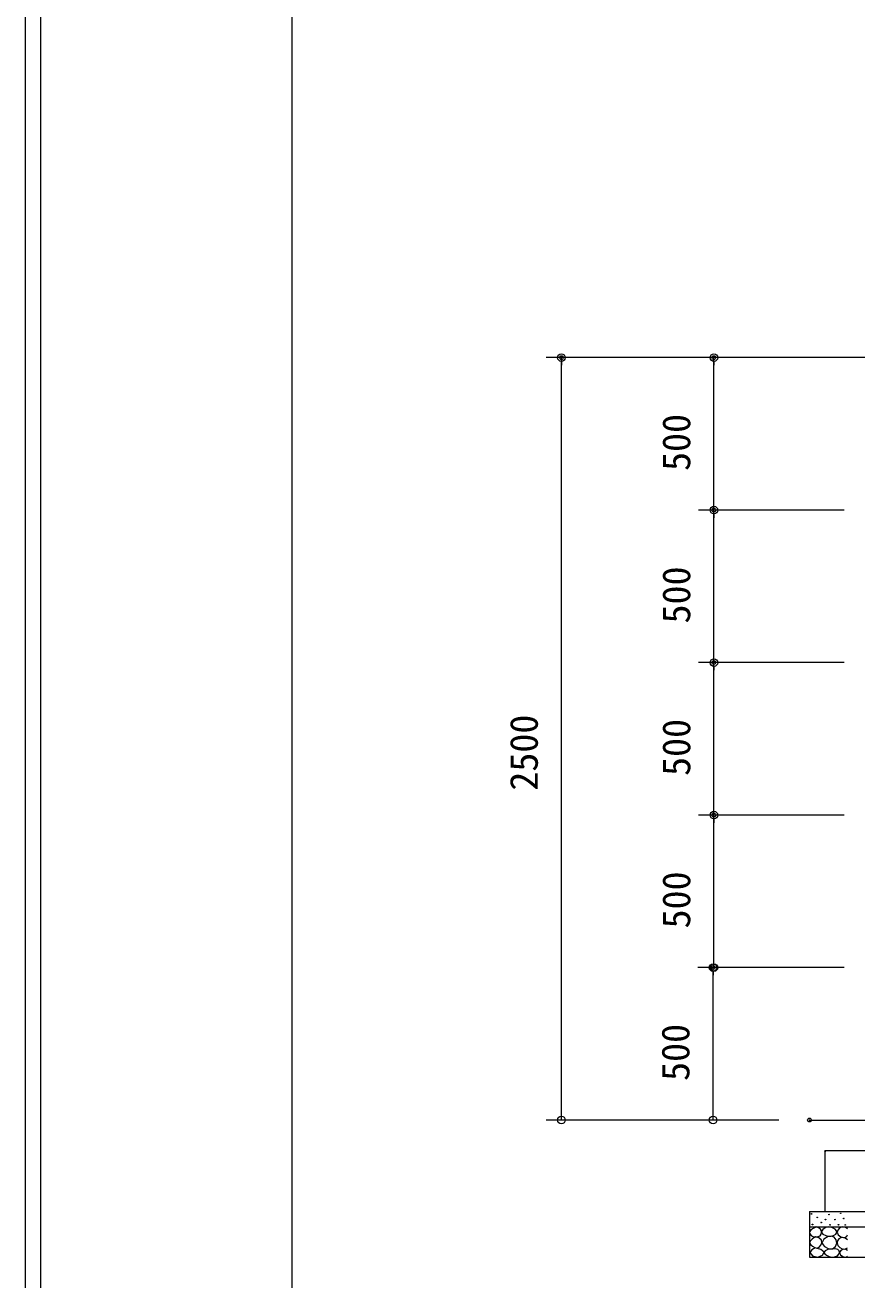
# Model space of a CAD drawing. Units: millimetres, scale not verified. Extents: x 0 to 420, y 0 to 297.
# Drawn here: x 0.2 to 54.8, y 65.9 to 148.2 of the extents above; entities that cross this region are included whole.
import ezdxf
from ezdxf.enums import TextEntityAlignment as Align

# ---------------------------------------------------------------- set-up
doc = ezdxf.new("R2010")
doc.units = ezdxf.units.MM
doc.header["$LTSCALE"] = 0.5
doc.header["$PDMODE"] = 32
doc.header["$PDSIZE"] = 0.25
for name, color, linetype, lineweight in [('DEFPOINTS_3', 7, 'Continuous', 0), ('LY_2', 7, 'Continuous', 0), ('LY_5', 7, 'Continuous', 0), ('LY_6', 7, 'Continuous', 0)]:
    doc.layers.add(name, color=color, linetype=linetype, lineweight=lineweight)
doc.styles.add('ＭＳ ゴシック', font='')
doc.styles.get('ＭＳ ゴシック').set_extended_font_data('MS Gothic')

# ---------------------------------------------------------------- blocks, each defined once
blk = doc.blocks.new('-001-MS_2')
at = {"color": 7, "linetype": 'Continuous', "lineweight": 0}
for p, q in [((3.92, 89.34), (0.27, 83.88)), ((0.27, 83.88), (1.28, 76.29)), ((9.77, 93.38), (3.92, 89.34)), ((15.99, 96.86), (9.77, 93.38)), ((22.45, 99.4), (15.99, 96.86)), ((29.91, 96.94), (22.45, 99.4)), ((36.07, 92.11), (29.91, 96.94)), ((39.03, 87.18), (36.07, 92.11)), ((39.88, 81.98), (39.03, 87.18)), ((43.36, 91), (39.71, 84.09)), ((39.71, 84.09), (40.58, 80.12)), ((51.33, 96.79), (43.36, 91)), ((56.97, 98.88), (51.33, 96.79)), ((61.87, 99.49), (56.97, 98.88)), ((73.64, 97.86), (61.87, 99.49)), ((84.31, 91.65), (73.64, 97.86)), ((89.01, 86.31), (84.31, 91.65)), ((89.98, 81.65), (89.01, 86.31)), ((92.65, 88.94), (90.78, 82.21)), ((97.12, 94.25), (92.65, 88.94)), ((102.27, 97.95), (97.12, 94.25)), ((107.89, 99.64), (102.27, 97.95)), ((116.57, 98.15), (107.89, 99.64)), ((125, 93.3), (116.57, 98.15)), ((2.69, 52.66), (0.27, 45.85)), ((0.27, 45.85), (3.9, 41.03)), ((1.28, 76.29), (6.29, 69.94)), ((9.14, 59.48), (2.69, 52.66)), ((6.29, 69.94), (13.15, 67.35)), ((14.58, 63.66), (9.14, 59.48)), ((13.15, 67.35), (20.86, 67.08)), ((19.91, 66.45), (14.58, 63.66)), ((31.08, 63.24), (19.91, 66.45)), ((20.86, 67.08), (28.48, 67.69)), ((28.48, 67.69), (34.81, 70.25)), ((39.24, 55.99), (31.08, 63.24)), ((34.81, 70.25), (38.56, 75.54)), ((37.66, 39.2), (40.76, 47.48)), ((38.56, 75.54), (39.88, 81.98)), ((40.76, 47.48), (39.24, 55.99)), ((40.58, 80.12), (44.3, 75.71)), ((47.31, 59.54), (41.33, 48.68)), ((41.33, 48.68), (43.97, 41.48)), ((43.97, 41.48), (49.17, 35.16)), ((44.3, 75.71), (53.79, 70.93)), ((61.06, 67.6), (47.31, 59.54)), ((53.79, 70.93), (63.76, 69.49)), ((72.24, 68.87), (61.06, 67.6)), ((63.76, 69.49), (71.12, 69.32)), ((71.12, 69.32), (78.63, 70.84)), ((81.06, 65.44), (72.24, 68.87)), ((78.63, 70.84), (86.23, 75.46)), ((87.97, 57.29), (81.06, 65.44)), ((85.4, 34.78), (90.25, 46.52)), ((86.23, 75.46), (89.98, 81.65)), ((90.25, 46.52), (87.97, 57.29)), ((90.78, 82.21), (94.45, 73.44)), ((92.41, 54.25), (90.78, 47.04)), ((90.78, 47.04), (93.44, 38.43)), ((96.8, 60.03), (92.41, 54.25)), ((94.45, 73.44), (102.5, 67)), ((102.77, 63.87), (96.8, 60.03)), ((102.5, 67), (110.8, 64.62)), ((109.47, 65.1), (102.77, 63.87)), ((117.54, 62.64), (109.47, 65.1)), ((110.8, 64.62), (118.03, 65.73)), ((124.68, 57.18), (117.54, 62.64)), ((118.03, 65.73), (122.08, 69.11)), ((122.08, 69.11), (125, 73.65)), ((7.78, 24.5), (0.96, 15.68)), ((0.96, 15.68), (9.45, 4.41)), ((3.9, 41.03), (10.41, 36.67)), ((19.09, 30.52), (7.78, 24.5)), ((9.45, 4.41), (27.89, 0.3)), ((10.41, 36.67), (17.05, 32.38)), ((17.05, 32.38), (23.72, 30.33)), ((36.88, 25.89), (19.09, 30.52)), ((23.72, 30.33), (31.36, 32.78)), ((27.89, 0.3), (42.24, 6.41)), ((31.36, 32.78), (37.66, 39.2)), ((47.66, 16.78), (36.88, 25.89)), ((42.24, 6.41), (47.66, 16.78)), ((51.59, 21.5), (47.28, 16.1)), ((47.28, 16.1), (49.96, 11.42)), ((49.17, 35.16), (61.76, 28.31)), ((49.96, 11.42), (55.93, 6.91)), ((60.52, 25.56), (51.59, 21.5)), ((55.93, 6.91), (62.4, 3.07)), ((68.66, 27), (60.52, 25.56)), ((61.76, 28.31), (75.12, 27.32)), ((62.4, 3.07), (69.71, 0.69)), ((76.2, 26.37), (68.66, 27)), ((69.71, 0.69), (81.56, 0.93)), ((75.12, 27.32), (85.4, 34.78)), ((85.1, 27.83), (76.2, 26.37)), ((81.56, 0.93), (91.88, 5.02)), ((93.5, 25.29), (85.1, 27.83)), ((91.88, 5.02), (96.58, 9.83)), ((93.44, 38.43), (99.65, 31.51)), ((97.57, 20.71), (93.5, 25.29)), ((96.58, 9.83), (98.63, 15.56)), ((98.63, 15.56), (97.57, 20.71)), ((102.98, 22.43), (98.7, 15.67)), ((98.7, 15.67), (99.31, 12)), ((99.31, 12), (102.19, 7.75)), ((99.65, 31.51), (107.29, 27.64)), ((102.19, 7.75), (109.35, 2.28)), ((111.69, 26.76), (102.98, 22.43)), ((107.29, 27.64), (114.86, 26.76)), ((109.35, 2.28), (116.76, 0.46)), ((118.98, 25.96), (111.69, 26.76)), ((114.86, 26.76), (120.01, 28.2)), ((116.76, 0.46), (121.06, 1.51)), ((125, 22.64), (118.98, 25.96)), ((120.01, 28.2), (124.68, 30.88)), ((121.06, 1.51), (125, 3.63))]:
    blk.add_line(p, q, dxfattribs=at)
for centre in [(6.61, 142.18), (25.62, 130.77), (52.55, 123.48), (63.96, 139.96), (83.5, 123.55), (102.42, 144.09), (112.42, 127.06), (9.77, 107.32), (38.61, 113.98), (67.44, 106.37), (95.12, 106.52), (117.28, 105.98)]:
    blk.add_circle(centre, 1, dxfattribs=at)
blk = doc.blocks.new('-012-_DOTBLANK')
at = {"color": 7, "linetype": 'Continuous', "lineweight": 0}
blk.add_line((-0.5, 0), (-1, 0), dxfattribs=at)
blk.add_circle((0, 0), 0.5, dxfattribs=at)

msp = doc.modelspace()

# ---------------------------------------------------------------- linework, layer by layer
at = {"layer": 'DEFPOINTS_3'}
msp.add_line((0.25, 297.2414), (0.25, 0.2414), dxfattribs=at)
at = {"layer": 'LY_2'}
msp.add_line((17.75, 282.2414), (17.75, 15.2414), dxfattribs=at)
at = {"layer": 'LY_5'}
for p, q in [((1.252, 296.6789), (1.252, -0.2414)), ((51.7051, 76.4239), (115.9771, 76.4239)), ((52.7051, 74.4239), (55.4331, 74.4239)), ((52.7051, 74.4239), (52.7051, 70.4239)), ((52.7051, 74.3197), (52.8093, 74.4239)), ((51.7051, 70.4239), (59.7051, 70.4239)), ((51.7051, 70.4239), (51.7051, 67.4239)), ((51.7051, 69.4239), (59.7051, 69.4239)), ((51.7051, 67.4239), (59.7051, 67.4239))]:
    msp.add_line(p, q, dxfattribs=at)
at = {"layer": 'LY_6'}
for p, q in [((63.9771, 126.4239), (34.4331, 126.4239)), ((35.4331, 76.4239), (35.4331, 126.4239)), ((63.9771, 126.4239), (44.4331, 126.4239)), ((45.4331, 116.4239), (45.4331, 126.4239)), ((53.9771, 116.4239), (44.4331, 116.4239)), ((53.9771, 116.4239), (44.4331, 116.4239)), ((45.4331, 106.4239), (45.4331, 116.4239)), ((53.9771, 106.4239), (44.4331, 106.4239)), ((53.9771, 106.4239), (44.4331, 106.4239)), ((45.4331, 96.4239), (45.4331, 106.4239)), ((53.9771, 96.4239), (44.4331, 96.4239)), ((53.9771, 96.4239), (44.4331, 96.4239)), ((45.4331, 86.4239), (45.4331, 96.4239)), ((53.9771, 86.4239), (44.3783, 86.4239)), ((53.9771, 86.4239), (44.4331, 86.4239)), ((45.3783, 76.4239), (45.3783, 86.4239)), ((49.7051, 76.4239), (34.4331, 76.4239)), ((49.7051, 76.4239), (44.3783, 76.4239))]:
    msp.add_line(p, q, dxfattribs=at)
for p in [(35.4331, 126.4239), (45.4331, 126.4239), (45.4331, 116.4239), (45.4331, 106.4239), (45.4331, 96.4239), (45.3783, 86.4239), (51.7051, 76.4239), (51.7051, 76.4239)]:
    msp.add_point(p, dxfattribs=at)

# ---------------------------------------------------------------- block references
at = {"layer": 'LY_5', "xscale": 0.02, "yscale": 0.02}
msp.add_blockref('-001-MS_2', (51.7051, 67.4239), dxfattribs=at)
at = {"layer": 'LY_6', "xscale": 0.5, "yscale": 0.5}
for p, rotation in [((35.4331, 126.4239), 90), ((45.4331, 126.4239), 90), ((45.4331, 116.4239), 270), ((45.4331, 116.4239), 90), ((45.4331, 106.4239), 270), ((45.4331, 106.4239), 90), ((45.4331, 96.4239), 270), ((45.4331, 96.4239), 90), ((45.3783, 86.4239), 90), ((45.4331, 86.4239), 270), ((35.4331, 76.4239), 270), ((45.3783, 76.4239), 270)]:
    msp.add_blockref('-012-_DOTBLANK', p, dxfattribs=dict(at, rotation=rotation))

# ---------------------------------------------------------------- texts
at = {"layer": 'LY_6', "style": 'ＭＳ ゴシック'}
for s, p in [('500', (44.4331, 118.9869)), ('500', (44.4331, 108.9869)), ('2500', (34.4331, 98.0218)), ('500', (44.4331, 98.9869)), ('500', (44.4331, 88.9869)), ('500', (44.3783, 78.9869))]:
    msp.add_text(s, height=1.833, rotation=90, dxfattribs=at).set_placement(p, align=Align.BOTTOM_LEFT)

doc.saveas('drawing.dxf')
